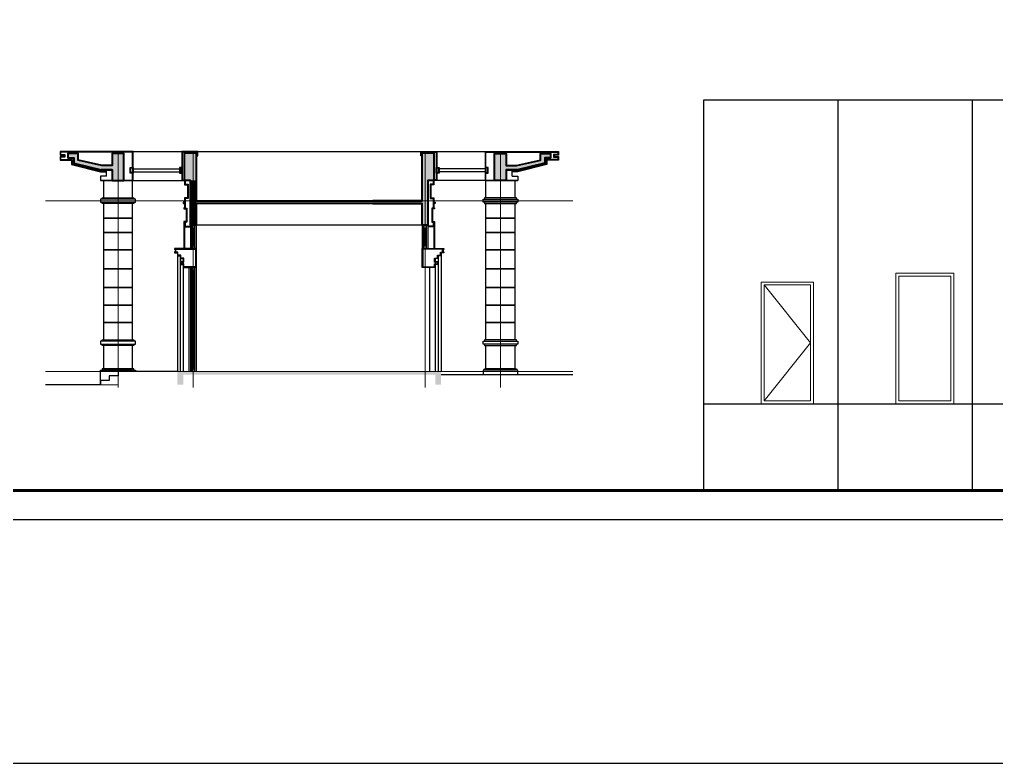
# Model space of a CAD drawing. Extents: x 1188826 to 1909461, y 608442 to 1651179.
# Drawn here: x 1650941 to 1684662, y 1001679 to 1027353 of the extents above; entities that cross this region are included whole.
import ezdxf

# ---------------------------------------------------------------- set-up
doc = ezdxf.new("R2010")
doc.units = 0
doc.header["$LTSCALE"] = 1000
doc.header["$MEASUREMENT"] = 0
doc.linetypes.add('ACAD_ISO10W100', pattern=[18.5, 12, -3, 0.5, -3])
doc.linetypes.add('DOTE', pattern=[2.42, 2, -0.2, 0.02, -0.2])
for name, color, linetype, lineweight in [('2-门窗开启', 8, 'Continuous', 9), ('DOTE', 19, 'DOTE', 9), ('PUB_HATCH', 8, 'Continuous', 9), ('WALL', 9, 'Continuous', 40), ('WINDOW', 144, 'Continuous', 15)]:
    doc.layers.add(name, color=color, linetype=linetype, lineweight=lineweight)
doc.layers.add('DIM_MODI', color=1, linetype='Continuous', plot=False)
for name, color, linetype in [('其他', 40, 'Continuous'), ('分缝', 37, 'Continuous'), ('剖面看线', 251, 'Continuous'), ('图框', 140, 'Continuous'), ('立面线', 40, 'Continuous'), ('金属', 26, 'Continuous')]:
    doc.layers.add(name, color=color, linetype=linetype)

# ---------------------------------------------------------------- blocks, each defined once
blk = doc.blocks.new('nm213')
at = {"layer": '2-门窗开启', "ltscale": 0.5}
blk.add_lwpolyline([(-850, 2050), (-50, 1050), (-850, 50)], dxfattribs=at)
at = {"layer": 'WINDOW'}
for points in [[(-900, 2100), (0, 2100), (0, 0), (-900, 0)], [(-50, 2050), (-850, 2050), (-850, 50), (-50, 50)]]:
    blk.add_lwpolyline(points, close=True, dxfattribs=at)
blk = doc.blocks.new('m324')
at = {"layer": 'WINDOW'}
for points in [[(0, 2250), (1000, 2250), (1000, 0), (0, 0)], [(950, 2200), (50, 2200), (50, 50), (950, 50)]]:
    blk.add_lwpolyline(points, close=True, dxfattribs=at)

msp = doc.modelspace()

# ---------------------------------------------------------------- hatches: boundary and pattern name
at = {"layer": 'PUB_HATCH'}
h = msp.add_hatch(color=256, dxfattribs=at)
h.dxf.hatch_style = 1
h.paths.add_polyline_path([(1654140, 1022170), (1653753, 1022170), (1652810, 1022398), (1652810, 1022580), (1652610, 1022580), (1652610, 1022730), (1652810, 1022730), (1652960, 1022730), (1652960, 1022498), (1653784, 1022320), (1654140, 1022320), (1654140, 1022730), (1654540, 1022730), (1654540, 1021800), (1654140, 1021800)])
h = msp.add_hatch(color=256, dxfattribs=at)
h.dxf.hatch_style = 1
h.paths.add_polyline_path([(1656640, 1021801), (1657040, 1021801), (1657040, 1022751), (1656640, 1022751)])
h = msp.add_hatch(color=256, dxfattribs=at)
h.dxf.hatch_style = 1
h.paths.add_polyline_path([(1663134, 1021101), (1664840, 1021101)], flags=16)
h.paths.add_polyline_path([(1664840, 1021001), (1658746, 1021001), (1657040, 1021001), (1657040, 1020251), (1656841, 1020251), (1656841, 1021801), (1656640, 1021801), (1656640, 1022751), (1657040, 1022751), (1657040, 1021101), (1658746, 1021101), (1664840, 1021101), (1664840, 1021801), (1664840, 1022751), (1665240, 1022751), (1665240, 1021801), (1665039, 1021801), (1665039, 1020251), (1664840, 1020251), (1664840, 1021001), (1663134, 1021001)])
h = msp.add_hatch(color=256, dxfattribs=at)
h.dxf.hatch_style = 1
h.paths.add_polyline_path([(1667740, 1022170), (1668127, 1022170), (1669070, 1022398), (1669070, 1022580), (1669270, 1022580), (1669270, 1022730), (1669070, 1022730), (1668920, 1022730), (1668920, 1022498), (1668096, 1022320), (1667740, 1022320), (1667740, 1022730), (1667340, 1022730), (1667340, 1021800), (1667740, 1021800)])
h = msp.add_hatch(color=256, dxfattribs=at)
h.dxf.hatch_style = 1
h.paths.add_polyline_path([(1656390, 1015201), (1656390, 1014751), (1656590, 1014751), (1656590, 1015101), (1665290, 1015101), (1665290, 1014751), (1665490, 1014751), (1665490, 1015201)])

# ---------------------------------------------------------------- linework, layer by layer
msp.add_lwpolyline([(1653740, 1014749), (1651840, 1014751)])
at = {"layer": 'DIM_MODI'}
msp.add_lwpolyline([(1607516, 1060214), (1736092, 1060214), (1736092, 1001679), (1607516, 1001679)], close=True, dxfattribs=at)
at = {"layer": 'DOTE', "linetype": 'ACAD_ISO10W100', "ltscale": 100}
for p, q in [((1654340, 1014650), (1654340, 1022801)), ((1656940, 1014650), (1656940, 1022801)), ((1664940, 1014650), (1664940, 1022801)), ((1667540, 1014650), (1667540, 1022801)), ((1670040, 1021101), (1651840, 1021101)), ((1670040, 1015201), (1651840, 1015201)), ((1670040, 1015101), (1665490, 1015101)), ((1654340, 1014751), (1651840, 1014751))]:
    msp.add_line(p, q, dxfattribs=at)
at = {"layer": 'PUB_HATCH', "const_width": 200}
msp.add_lwpolyline([(1656940, 1021801), (1656940, 1020251)], dxfattribs=at)
at = {"layer": 'WALL'}
for points in [[(1654140, 1022170), (1653753, 1022170), (1654140, 1022170), (1654140, 1021800), (1654540, 1021800), (1654540, 1022730), (1654140, 1022730), (1654140, 1022320), (1653784, 1022320), (1652960, 1022498), (1652960, 1022730), (1652810, 1022730), (1652610, 1022730), (1652610, 1022580), (1652810, 1022580), (1652810, 1022398), (1653753, 1022170)], [(1664840, 1021001), (1658746, 1021001), (1657040, 1021001), (1657040, 1020251), (1656841, 1020251), (1656841, 1021801), (1656640, 1021801), (1656640, 1022751), (1657040, 1022751), (1657040, 1021101), (1658746, 1021101), (1664840, 1021101), (1663134, 1021101), (1664840, 1021101), (1664840, 1021801), (1664840, 1021801), (1664840, 1022751), (1665240, 1022751), (1665240, 1021801), (1665039, 1021801), (1665039, 1020251), (1664840, 1020251), (1664840, 1021001), (1663134, 1021001), (1664840, 1021001), (1657040, 1021001)], [(1667740, 1022170), (1668127, 1022170), (1667740, 1022170), (1667740, 1021800), (1667340, 1021800), (1667340, 1022730), (1667740, 1022730), (1667740, 1022320), (1668096, 1022320), (1668920, 1022498), (1668920, 1022730), (1669070, 1022730), (1669270, 1022730), (1669270, 1022580), (1669070, 1022580), (1669070, 1022398), (1668127, 1022170)]]:
    msp.add_lwpolyline(points, dxfattribs=at)
at = {"layer": 'WALL', "const_width": 0.001}
for points in [[(1665040, 1015201), (1664840, 1015201), (1664840, 1018801), (1665040, 1018801)], [(1656390, 1015201), (1656390, 1014751), (1656590, 1014751), (1656590, 1015101), (1665290, 1015101), (1665290, 1014751), (1665490, 1014751), (1665490, 1015201)]]:
    msp.add_lwpolyline(points, close=True, dxfattribs=at)
at = {"layer": 'WINDOW'}
for p, q in [((1656890, 1019551), (1656890, 1020151)), ((1656923, 1019551), (1656923, 1020151)), ((1656957, 1019551), (1656957, 1020151)), ((1656990, 1019551), (1656990, 1020151)), ((1664890, 1019551), (1664890, 1020151)), ((1664923, 1019551), (1664923, 1020151)), ((1664957, 1019551), (1664957, 1020151)), ((1664990, 1019551), (1664990, 1020151)), ((1656890, 1018701), (1656890, 1015301)), ((1656923, 1018701), (1656923, 1015301)), ((1656957, 1018701), (1656957, 1015301)), ((1656990, 1018701), (1656990, 1015301))]:
    msp.add_line(p, q, dxfattribs=at)
for points in [[(1656890, 1020251), (1656990, 1020251), (1656990, 1020151), (1656890, 1020151)], [(1656895, 1020246), (1656985, 1020246), (1656985, 1020156), (1656895, 1020156)], [(1664990, 1020251), (1664890, 1020251), (1664890, 1020151), (1664990, 1020151)], [(1664985, 1020246), (1664895, 1020246), (1664895, 1020156), (1664985, 1020156)], [(1656890, 1019451), (1656990, 1019451), (1656990, 1019551), (1656890, 1019551)], [(1656895, 1019456), (1656985, 1019456), (1656985, 1019546), (1656895, 1019546)], [(1664990, 1019451), (1664890, 1019451), (1664890, 1019551), (1664990, 1019551)], [(1664985, 1019456), (1664895, 1019456), (1664895, 1019546), (1664985, 1019546)], [(1656890, 1018801), (1656990, 1018801), (1656990, 1018701), (1656890, 1018701)], [(1656895, 1018796), (1656985, 1018796), (1656985, 1018706), (1656895, 1018706)], [(1656890, 1015301), (1656990, 1015301), (1656990, 1015201), (1656890, 1015201)], [(1656895, 1015296), (1656985, 1015296), (1656985, 1015206), (1656895, 1015206)]]:
    msp.add_lwpolyline(points, close=True, dxfattribs=at)
at = {"layer": '其他'}
for points in [[(1653840, 1021950), (1653740, 1021950), (1653740, 1021800), (1654840, 1021800)], [(1668040, 1021950), (1668140, 1021950), (1668140, 1021800), (1667040, 1021800)], [(1653740, 1014749), (1653740, 1015250), (1654940, 1015250), (1654940, 1015201)], [(1654340, 1015201), (1654340, 1015051)]]:
    msp.add_lwpolyline(points, dxfattribs=at)
for points in [[(1653840, 1021200), (1654840, 1021200), (1654840, 1021800), (1653840, 1021800)], [(1668040, 1021200), (1667040, 1021200), (1667040, 1021800), (1668040, 1021800)], [(1653740, 1021050), (1654940, 1021050), (1654940, 1021150), (1653740, 1021150)], [(1654890, 1021150), (1653790, 1021150), (1653790, 1021200), (1654890, 1021200)], [(1668140, 1021050), (1666940, 1021050), (1666940, 1021150), (1668140, 1021150)], [(1666990, 1021150), (1668090, 1021150), (1668090, 1021200), (1666990, 1021200)], [(1654890, 1021000), (1653790, 1021000), (1653790, 1021050), (1654890, 1021050)], [(1653840, 1016300), (1654840, 1016300), (1654840, 1021000), (1653840, 1021000)], [(1666990, 1021000), (1668090, 1021000), (1668090, 1021050), (1666990, 1021050)], [(1668040, 1016300), (1667040, 1016300), (1667040, 1021000), (1668040, 1021000)], [(1653740, 1016150), (1654940, 1016150), (1654940, 1016250), (1653740, 1016250)], [(1654890, 1016250), (1653790, 1016250), (1653790, 1016300), (1654890, 1016300)], [(1654890, 1016100), (1653790, 1016100), (1653790, 1016150), (1654890, 1016150)], [(1653840, 1015300), (1654840, 1015300), (1654840, 1016100), (1653840, 1016100)], [(1668140, 1016150), (1666940, 1016150), (1666940, 1016250), (1668140, 1016250)], [(1666990, 1016250), (1668090, 1016250), (1668090, 1016300), (1666990, 1016300)], [(1666990, 1016100), (1668090, 1016100), (1668090, 1016150), (1666990, 1016150)], [(1668040, 1015300), (1667040, 1015300), (1667040, 1016100), (1668040, 1016100)], [(1654890, 1015300), (1653790, 1015300), (1653790, 1015250), (1654890, 1015250)], [(1668140, 1015250), (1666940, 1015250), (1666940, 1015100), (1668140, 1015100)], [(1666990, 1015300), (1668090, 1015300), (1668090, 1015250), (1666990, 1015250)]]:
    msp.add_lwpolyline(points, close=True, dxfattribs=at)
at = {"layer": '分缝'}
for points in [[(1654840, 1020500), (1653840, 1020500)], [(1653840, 1020500), (1654840, 1020500)], [(1667040, 1020500), (1668040, 1020500)], [(1668040, 1020500), (1667040, 1020500)], [(1654840, 1020000), (1653840, 1020000)], [(1653840, 1020000), (1654840, 1020000)], [(1667040, 1020000), (1668040, 1020000)], [(1668040, 1020000), (1667040, 1020000)], [(1654840, 1019400), (1653840, 1019400)], [(1654840, 1019400), (1653840, 1019400)], [(1653840, 1019400), (1654840, 1019400)], [(1653840, 1019400), (1654840, 1019400)], [(1667040, 1019400), (1668040, 1019400)], [(1667040, 1019400), (1668040, 1019400)], [(1668040, 1019400), (1667040, 1019400)], [(1668040, 1019400), (1667040, 1019400)], [(1654840, 1018750), (1653840, 1018750)], [(1653840, 1018750), (1654840, 1018750)], [(1667040, 1018750), (1668040, 1018750)], [(1668040, 1018750), (1667040, 1018750)], [(1654840, 1018100), (1653840, 1018100)], [(1653840, 1018100), (1654840, 1018100)], [(1667040, 1018100), (1668040, 1018100)], [(1668040, 1018100), (1667040, 1018100)], [(1654840, 1017500), (1653840, 1017500)], [(1653840, 1017500), (1654840, 1017500)], [(1667040, 1017500), (1668040, 1017500)], [(1668040, 1017500), (1667040, 1017500)], [(1654840, 1016900), (1653840, 1016900)], [(1653840, 1016900), (1654840, 1016900)], [(1667040, 1016900), (1668040, 1016900)], [(1668040, 1016900), (1667040, 1016900)]]:
    msp.add_lwpolyline(points, dxfattribs=at)
at = {"layer": '剖面看线'}
for p, q in [((1656840, 1020251), (1656840, 1019451)), ((1657040, 1020251), (1657040, 1015201)), ((1664840, 1020251), (1657040, 1020251)), ((1664840, 1020251), (1664840, 1019451)), ((1665040, 1020251), (1665040, 1019451)), ((1656390, 1019301), (1656390, 1015201)), ((1656490, 1019201), (1656490, 1015201)), ((1656590, 1019101), (1656590, 1018901)), ((1665290, 1019101), (1665290, 1018901)), ((1665390, 1019201), (1665390, 1015201)), ((1665490, 1019301), (1665490, 1015201)), ((1656590, 1018921), (1656590, 1015201)), ((1656790, 1018801), (1656790, 1015201)), ((1656840, 1018801), (1656840, 1015201)), ((1665090, 1018801), (1665090, 1015201)), ((1665290, 1018921), (1665290, 1015201))]:
    msp.add_line(p, q, dxfattribs=at)
for points in [[(1654860, 1022800), (1667020, 1022801)], [(1654860, 1022200), (1656460, 1022200)], [(1654860, 1022100), (1656460, 1022100)], [(1667020, 1022200), (1665420, 1022200)], [(1667020, 1022100), (1665420, 1022100)], [(1654860, 1021800), (1656540, 1021800)], [(1667020, 1021800), (1665340, 1021800)], [(1656610, 1020351), (1656610, 1019451)], [(1656640, 1020251), (1656640, 1019451)], [(1665240, 1020251), (1665240, 1019451)], [(1665270, 1020351), (1665270, 1019451)]]:
    msp.add_lwpolyline(points, dxfattribs=at)
at = {"layer": '图框'}
msp.add_line((1674554, 1014095), (1699839, 1014095), dxfattribs=at)
for points in [[(1643957, 1010102), (1718257, 1010102), (1718257, 1052102), (1643957, 1052102)], [(1710257, 1024569), (1674554, 1024569), (1674554, 1011102), (1710257, 1011102)]]:
    msp.add_lwpolyline(points, close=True, dxfattribs=at)
at = {"layer": '图框', "const_width": 100}
msp.add_lwpolyline([(1646457, 1011102), (1717257, 1011102), (1717257, 1051102), (1646457, 1051102)], close=True, dxfattribs=at)
at = {"layer": '图框'}
for points in [[(1679195, 1011102), (1679195, 1024569)], [(1683837, 1011102), (1683837, 1024569)]]:
    msp.add_lwpolyline(points, dxfattribs=at)
at = {"layer": '立面线', "color": 0}
for points in [[(1654340, 1015201), (1654340, 1015051), (1654040, 1015051), (1654040, 1014901), (1653740, 1014901), (1653740, 1014749)], [(1656390, 1015201), (1654940, 1015201), (1654340, 1015201)], [(1654940, 1015201), (1654340, 1015201)], [(1665490, 1015101), (1670040, 1015101)]]:
    msp.add_lwpolyline(points, dxfattribs=at)
at = {"layer": '金属'}
for p, q in [((1654860, 1022800), (1652340, 1022800)), ((1652340, 1022800), (1652340, 1022675)), ((1654860, 1022300), (1654860, 1022800)), ((1667020, 1022300), (1667020, 1022800)), ((1667020, 1022800), (1669540, 1022800)), ((1669540, 1022800), (1669540, 1022675)), ((1652340, 1022675), (1652490, 1022675)), ((1652490, 1022625), (1652340, 1022625)), ((1652340, 1022625), (1652340, 1022500)), ((1652340, 1022500), (1652740, 1022500)), ((1652490, 1022675), (1652490, 1022625)), ((1652740, 1022500), (1652740, 1022350)), ((1669540, 1022500), (1669140, 1022500)), ((1669140, 1022500), (1669140, 1022350)), ((1669540, 1022675), (1669390, 1022675)), ((1669390, 1022675), (1669390, 1022625)), ((1669390, 1022625), (1669540, 1022625)), ((1669540, 1022625), (1669540, 1022500)), ((1652740, 1022350), (1653740, 1022100)), ((1653740, 1022100), (1653940, 1022100)), ((1654860, 1021800), (1654860, 1022300)), ((1667020, 1021800), (1667020, 1022300)), ((1668140, 1022100), (1667940, 1022100)), ((1669140, 1022350), (1668140, 1022100)), ((1653740, 1021950), (1653740, 1021800)), ((1653940, 1021950), (1653740, 1021950)), ((1654860, 1021800), (1653740, 1021800)), ((1667020, 1021800), (1668140, 1021800)), ((1667940, 1021950), (1668140, 1021950)), ((1668140, 1021950), (1668140, 1021800))]:
    msp.add_line(p, q, dxfattribs=at)
for points in [[(1654840, 1022250), (1654840, 1022320), (1654840, 1022320), (1654840, 1022780), (1652360, 1022780), (1652360, 1022695), (1652510, 1022695), (1652510, 1022605), (1652360, 1022605), (1652360, 1022520), (1652760, 1022520), (1652760, 1022364), (1653743, 1022120), (1653940, 1022120)], [(1657040, 1022651), (1657090, 1022651), (1657090, 1022751), (1657090, 1022801), (1656540, 1022801), (1656540, 1021901), (1656540, 1021801), (1656640, 1021801), (1656640, 1021651), (1656740, 1021651), (1656740, 1021201), (1656640, 1021201), (1656640, 1021051), (1656590, 1021051), (1656590, 1021001), (1656640, 1021001), (1656640, 1020851), (1656610, 1020851), (1656610, 1020821), (1656690, 1020821), (1656690, 1020381), (1656610, 1020381), (1656610, 1020351), (1656640, 1020351), (1656640, 1020201), (1656840, 1020201)], [(1657040, 1022671), (1657070, 1022671), (1657070, 1022751), (1657070, 1022781), (1656560, 1022781), (1656560, 1021901), (1656560, 1021821), (1656660, 1021821), (1656660, 1021671), (1656760, 1021671), (1656760, 1021181), (1656660, 1021181), (1656660, 1021031), (1656610, 1021031), (1656610, 1021021), (1656660, 1021021), (1656660, 1020841), (1656710, 1020841), (1656710, 1020361), (1656660, 1020361), (1656660, 1020221), (1656840, 1020221)], [(1664840, 1022651), (1664790, 1022651), (1664790, 1022751), (1664790, 1022801), (1665340, 1022801), (1665340, 1021901), (1665340, 1021801), (1665240, 1021801), (1665240, 1021651), (1665140, 1021651), (1665140, 1021201), (1665240, 1021201), (1665240, 1021051), (1665290, 1021051), (1665290, 1021001), (1665240, 1021001), (1665240, 1020851), (1665270, 1020851), (1665270, 1020821), (1665190, 1020821), (1665190, 1020381), (1665270, 1020381), (1665270, 1020351), (1665240, 1020351), (1665240, 1020201), (1665040, 1020201)], [(1664840, 1022671), (1664810, 1022671), (1664810, 1022751), (1664810, 1022781), (1665320, 1022781), (1665320, 1021901), (1665320, 1021821), (1665220, 1021821), (1665220, 1021671), (1665120, 1021671), (1665120, 1021181), (1665220, 1021181), (1665220, 1021031), (1665270, 1021031), (1665270, 1021021), (1665220, 1021021), (1665220, 1020841), (1665170, 1020841), (1665170, 1020361), (1665220, 1020361), (1665220, 1020221), (1665040, 1020221)], [(1667040, 1022250), (1667040, 1022320), (1667040, 1022320), (1667040, 1022780), (1669520, 1022780), (1669520, 1022695), (1669370, 1022695), (1669370, 1022605), (1669520, 1022605), (1669520, 1022520), (1669120, 1022520), (1669120, 1022364), (1668137, 1022120), (1667940, 1022120)], [(1653940, 1021950), (1653940, 1022120)], [(1667940, 1021950), (1667940, 1022120)], [(1654840, 1021800), (1654840, 1022050)], [(1667040, 1021800), (1667040, 1022050)]]:
    msp.add_lwpolyline(points, dxfattribs=at)
for points in [[(1654860, 1022050), (1654760, 1022050), (1654760, 1022250), (1654860, 1022250)], [(1654840, 1022070), (1654780, 1022070), (1654780, 1022230), (1654840, 1022230)], [(1656460, 1022050), (1656560, 1022050), (1656560, 1022250), (1656460, 1022250)], [(1656480, 1022070), (1656540, 1022070), (1656540, 1022230), (1656480, 1022230)], [(1665420, 1022050), (1665320, 1022050), (1665320, 1022250), (1665420, 1022250)], [(1665400, 1022070), (1665340, 1022070), (1665340, 1022230), (1665400, 1022230)], [(1667020, 1022050), (1667120, 1022050), (1667120, 1022250), (1667020, 1022250)], [(1667040, 1022070), (1667100, 1022070), (1667100, 1022230), (1667040, 1022230)], [(1657040, 1019451), (1656840, 1019451), (1656290, 1019451), (1656290, 1019421), (1656320, 1019421), (1656320, 1019331), (1656290, 1019331), (1656290, 1019301), (1656390, 1019301), (1656390, 1019201), (1656490, 1019201), (1656490, 1019201), (1656490, 1019201), (1656490, 1019101), (1656590, 1019101), (1656590, 1019001), (1656490, 1019001), (1656490, 1018901), (1656590, 1018901), (1656590, 1018801), (1656790, 1018801), (1656790, 1018801), (1657040, 1018801)], [(1656340, 1019431), (1656840, 1019431), (1657020, 1019431), (1657020, 1018821), (1656810, 1018821), (1656810, 1018821), (1656610, 1018821), (1656610, 1018921), (1656510, 1018921), (1656510, 1018981), (1656610, 1018981), (1656610, 1019121), (1656510, 1019121), (1656510, 1019221), (1656410, 1019221), (1656410, 1019321), (1656340, 1019321)], [(1664840, 1019451), (1665040, 1019451), (1665590, 1019451), (1665590, 1019421), (1665560, 1019421), (1665560, 1019331), (1665590, 1019331), (1665590, 1019301), (1665490, 1019301), (1665490, 1019201), (1665390, 1019201), (1665390, 1019201), (1665390, 1019201), (1665390, 1019101), (1665290, 1019101), (1665290, 1019001), (1665390, 1019001), (1665390, 1018901), (1665290, 1018901), (1665290, 1018801), (1665090, 1018801), (1665090, 1018801), (1664840, 1018801)], [(1665540, 1019431), (1665040, 1019431), (1664860, 1019431), (1664860, 1018821), (1665070, 1018821), (1665070, 1018821), (1665270, 1018821), (1665270, 1018921), (1665370, 1018921), (1665370, 1018981), (1665270, 1018981), (1665270, 1019121), (1665370, 1019121), (1665370, 1019221), (1665470, 1019221), (1665470, 1019321), (1665540, 1019321)]]:
    msp.add_lwpolyline(points, close=True, dxfattribs=at)

# ---------------------------------------------------------------- block references
at = {"layer": 'WALL', "xscale": 2, "yscale": 2, "zscale": 2}
for name, p in [('m324', (1681189, 1014095)), ('nm213', (1678344, 1014095))]:
    msp.add_blockref(name, p, dxfattribs=at)

doc.saveas('drawing.dxf')
